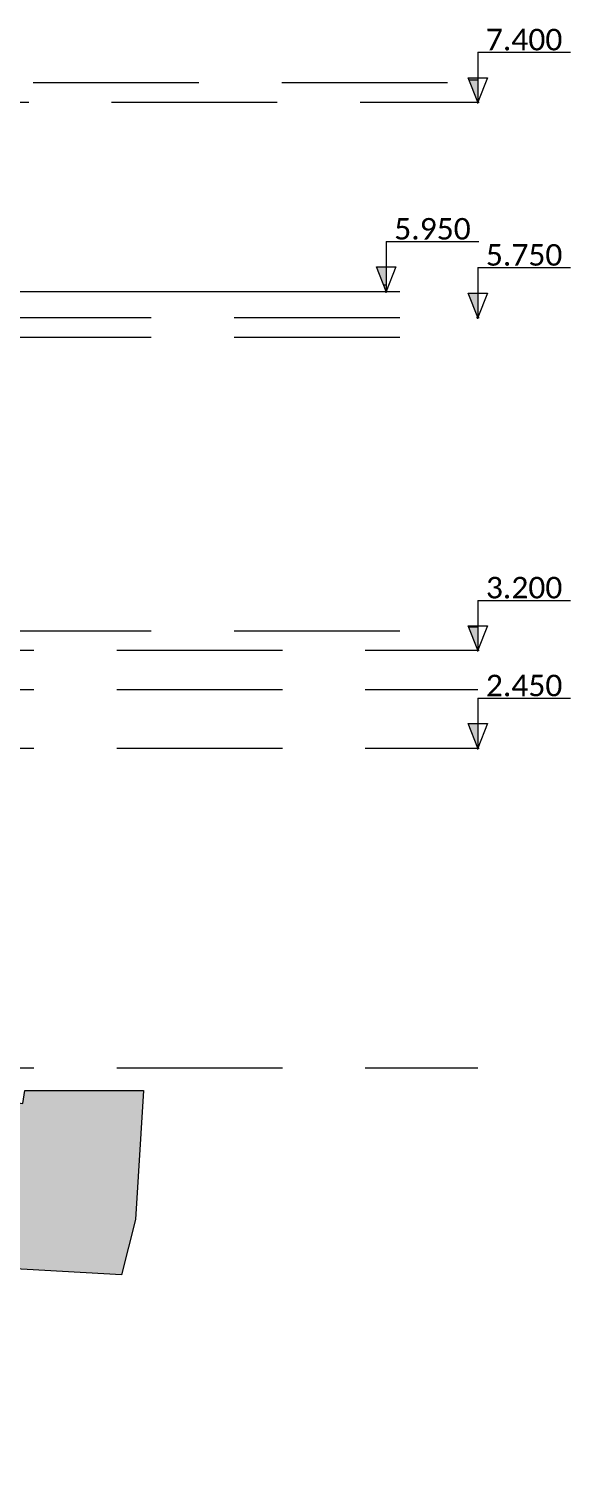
# Model space of a CAD drawing. Header units: metres. Extents: x -197 to 1099, y -24 to 14.
# Drawn here: x 138.25 to 142.4, y -2.99 to 7.96 of the extents above; entities that cross this region are included whole.
import ezdxf
from ezdxf.enums import TextEntityAlignment as Align

# ---------------------------------------------------------------- set-up
doc = ezdxf.new("R2010")
doc.units = ezdxf.units.M
doc.header["$LTSCALE"] = 0.001
doc.header["$PDMODE"] = 34
doc.header["$PDSIZE"] = 0.01
doc.linetypes.add('HIDDENX2', pattern=[19.05, 12.7, -6.35])
doc.layers.get('0').update_dxf_attribs({"lineweight": 13, "true_color": 0x000000})
for name, color, linetype, lineweight, true_color in [('Jach-Anotaciones-CalidaddeLínea 0.09', 7, 'Continuous', 9, 0x000000), ('Jach-Anotaciones-Hatch-Lum80%', 250, 'Continuous', 13, 0x333333), ('JACH-Anotaciones-Textos-Lum75% @ 0.075', 7, 'Continuous', 13, 0x404040), ('JACH-Arq-Lineas-Proyeccion Niveles cortes', 9, 'HIDDENX2', 13, 0x808080)]:
    doc.layers.add(name, color=color, linetype=linetype, lineweight=lineweight, true_color=true_color)
doc.styles.add('02a-Calibri-JACH(1.8mm)', font='calibri.ttf', dxfattribs={"height": 2.2})
pattern_1 = [(0, (169.421, 45.032), (0, 6.985), [5.08, -1.905]), (90, (169.421, 45.032), (-6.985, 4e-16), [5.08, -1.905])]

# ---------------------------------------------------------------- blocks, each defined once
blk = doc.blocks.new('*U677')
at = {"lineweight": 0, "ltscale": 100}
h = blk.add_hatch(dxfattribs=at)
h.set_pattern_fill('ANGLE', color=256)
h.set_pattern_definition(pattern_1)
h.paths.add_polyline_path([(0, 2.5), (0, 0), (1, 2.5)])
h = blk.add_hatch(color=256, dxfattribs=at)
h.dxf.hatch_style = 1
h.paths.add_polyline_path([(0, 2.5), (0, 0), (1, 2.5)])
for points in [[(0, 5.1), (-9.47, 5.1)], [(0, 5.1), (0, 1.25)]]:
    blk.add_lwpolyline(points, dxfattribs=at)
for points in [[(0, 0), (1, 2.5), (-1, 2.5)], [(0, 2.5), (0, 0), (1, 2.5)]]:
    blk.add_lwpolyline(points, close=True, dxfattribs=at)
blk.add_point((0, 0), dxfattribs=at)
at = {"lineweight": 0, "ltscale": 100, "style": '02a-Calibri-JACH(1.8mm)'}
blk.add_attdef('ALT', text='', height=2.2, dxfattribs=at).set_placement((-4.73, 6.4), align=Align.MIDDLE_CENTER)
blk = doc.blocks.new('*U678')
at = {"lineweight": 0, "ltscale": 100}
h = blk.add_hatch(dxfattribs=at)
h.set_pattern_fill('ANGLE', color=256)
h.set_pattern_definition(pattern_1)
h.paths.add_polyline_path([(0, 2.5), (0, 0), (1, 2.5)])
h = blk.add_hatch(color=256, dxfattribs=at)
h.dxf.hatch_style = 1
h.paths.add_polyline_path([(0, 2.5), (0, 0), (1, 2.5)])
for points in [[(0, 5.1), (-9.47, 5.1)], [(0, 5.1), (0, 1.25)]]:
    blk.add_lwpolyline(points, dxfattribs=at)
for points in [[(0, 0), (1, 2.5), (-1, 2.5)], [(0, 2.5), (0, 0), (1, 2.5)]]:
    blk.add_lwpolyline(points, close=True, dxfattribs=at)
blk.add_point((0, 0), dxfattribs=at)
at = {"lineweight": 0, "ltscale": 100, "style": '02a-Calibri-JACH(1.8mm)'}
blk.add_attdef('ALT', text='', height=2.2, dxfattribs=at).set_placement((-4.73, 6.4), align=Align.MIDDLE_CENTER)
blk = doc.blocks.new('*U679')
at = {"lineweight": 0, "ltscale": 100}
h = blk.add_hatch(dxfattribs=at)
h.set_pattern_fill('ANGLE', color=256)
h.set_pattern_definition(pattern_1)
h.paths.add_polyline_path([(0, 2.5), (0, 0), (1, 2.5)])
h = blk.add_hatch(color=256, dxfattribs=at)
h.dxf.hatch_style = 1
h.paths.add_polyline_path([(0, 2.5), (0, 0), (1, 2.5)])
for points in [[(0, 5.1), (-9.47, 5.1)], [(0, 5.1), (0, 1.25)]]:
    blk.add_lwpolyline(points, dxfattribs=at)
for points in [[(0, 0), (1, 2.5), (-1, 2.5)], [(0, 2.5), (0, 0), (1, 2.5)]]:
    blk.add_lwpolyline(points, close=True, dxfattribs=at)
blk.add_point((0, 0), dxfattribs=at)
at = {"lineweight": 0, "ltscale": 100, "style": '02a-Calibri-JACH(1.8mm)'}
blk.add_attdef('ALT', text='', height=2.2, dxfattribs=at).set_placement((-4.73, 6.4), align=Align.MIDDLE_CENTER)
blk = doc.blocks.new('*U661')
at = {"lineweight": 0, "ltscale": 100}
h = blk.add_hatch(dxfattribs=at)
h.set_pattern_fill('ANGLE', color=256)
h.set_pattern_definition(pattern_1)
h.paths.add_polyline_path([(0, 2.5), (0, 0), (1, 2.5)])
h = blk.add_hatch(color=256, dxfattribs=at)
h.dxf.hatch_style = 1
h.paths.add_polyline_path([(0, 2.5), (0, 0), (1, 2.5)])
for points in [[(0, 5.1), (-9.47, 5.1)], [(0, 5.1), (0, 1.25)]]:
    blk.add_lwpolyline(points, dxfattribs=at)
for points in [[(0, 0), (1, 2.5), (-1, 2.5)], [(0, 2.5), (0, 0), (1, 2.5)]]:
    blk.add_lwpolyline(points, close=True, dxfattribs=at)
blk.add_point((0, 0), dxfattribs=at)
at = {"lineweight": 0, "ltscale": 100, "style": '02a-Calibri-JACH(1.8mm)'}
blk.add_attdef('ALT', text='', height=2.2, dxfattribs=at).set_placement((-4.73, 6.4), align=Align.MIDDLE_CENTER)
blk = doc.blocks.new('*U364')
at = {"lineweight": 0, "ltscale": 100}
h = blk.add_hatch(dxfattribs=at)
h.set_pattern_fill('ANGLE', color=256)
h.set_pattern_definition(pattern_1)
h.paths.add_polyline_path([(0, 2.5), (0, 0), (1, 2.5)])
h = blk.add_hatch(color=256, dxfattribs=at)
h.dxf.hatch_style = 1
h.paths.add_polyline_path([(0, 2.5), (0, 0), (1, 2.5)])
for points in [[(0, 5.1), (-9.47, 5.1)], [(0, 5.1), (0, 1.25)]]:
    blk.add_lwpolyline(points, dxfattribs=at)
for points in [[(0, 0), (1, 2.5), (-1, 2.5)], [(0, 2.5), (0, 0), (1, 2.5)]]:
    blk.add_lwpolyline(points, close=True, dxfattribs=at)
blk.add_point((0, 0), dxfattribs=at)
at = {"lineweight": 0, "ltscale": 100, "style": '02a-Calibri-JACH(1.8mm)'}
blk.add_attdef('ALT', text='', height=2.2, dxfattribs=at).set_placement((-4.73, 6.4), align=Align.MIDDLE_CENTER)

msp = doc.modelspace()

# ---------------------------------------------------------------- hatches: boundary and pattern name
at = {"layer": 'Jach-Anotaciones-Hatch-Lum80%', "ltscale": 100}
h = msp.add_hatch(dxfattribs=at)
h.set_pattern_fill('EARTH', color=256, scale=0.03, angle=45, double=1)
h.set_pattern_definition([(45, (-118.89536, 0.1), (0, 0.26940768), [0.1905, -0.1905]), (45, (-118.94587, 0.15051), (0, 0.26940768), [0.1905, -0.1905]), (45, (-118.99639, 0.20103), (0, 0.26940768), [0.1905, -0.1905]), (135, (-118.99639, 0.2347), (-0.26940768, 0), [0.1905, -0.1905]), (135, (-118.94587, 0.28522), (-0.26940768, 0), [0.1905, -0.1905]), (135, (-118.89536, 0.33573), (-0.26940768, 0), [0.1905, -0.1905])])
h.paths.add_polyline_path([(98.50666, 0.1), (98.50666, -0.3), (100.40666, -0.3), (100.40666, -1.7), (109.30666, -1.7), (109.30666, -1.31), (109.80666, -1.31), (109.80666, -1.07), (110.30666, -1.07), (110.30666, -0.83), (110.80962, -0.83), (110.80962, -0.59), (111.30666, -0.59), (111.30666, -0.35), (113.00666, -0.35), (113.00666, -0.3), (114.60666, -0.3), (114.75666, -0.3), (114.75666, -0.1), (125.16665, -0.1), (125.16665, -0.175), (125.46665, -0.175), (130.01665, -0.175), (130.01665, 0.07497), (137.01665, -0.10106), (138.20222, -0.27395), (138.21665, -0.175), (139.12761, -0.175), (139.06551, -1.16151), (138.95686, -1.58676), (136.87458, -1.46914), (135.25401, -0.88102), (133.80955, -1.14373), (132.92232, -1.55089), (130.15196, -1.12563), (129.55444, -1.44231), (128.62193, -1.76804), (127.30013, -1.58708), (126.58491, -0.92658), (125.33968, -1.07018), (124.32569, -1.38686), (122.71418, -0.76255), (121.66398, -0.5454), (120.39461, -0.92816), (119.83519, -1.25114), (118.39569, -1.33257), (117.78746, -0.93411), (117.05747, -0.84928), (116.59345, -1.1264), (115.92005, -1.33565), (114.91596, -1.39942), (114.11768, -1.66535), (113.35575, -2.18756), (112.36345, -2.32202), (111.40493, -2.32559), (110.74428, -2.90331), (109.79919, -2.79327), (108.7807, -2.62821), (108.45489, -2.76576), (107.85848, -2.77493), (106.45992, -2.87578), (104.24859, -2.72905), (102.62451, -2.49063), (101.78952, -2.47229), (101.01877, -2.98582), (100.69362, -2.82101), (99.06179, -2.55508), (98.8324, -2.27081), (98.16258, -1.57388), (96.6853, -1.36297), (95.96042, -1.37214), (93.86456, -1.76681), (91.96521, -1.39084), (91.01094, -1.05154), (90.24937, -1.30831), (90.21447, -0.74893), (90.6069, 0.1)])

# ---------------------------------------------------------------- linework, layer by layer
at = {"layer": 'Jach-Anotaciones-CalidaddeLínea 0.09'}
msp.add_lwpolyline([(130.01665, 0.07497), (137.01665, -0.10106), (138.20222, -0.27395), (138.21665, -0.175), (139.12761, -0.175), (139.06551, -1.16151), (138.95686, -1.58676), (136.87458, -1.46914), (135.25401, -0.88102), (133.80955, -1.14373), (132.92232, -1.55089), (130.15196, -1.12563), (129.55444, -1.44231)], dxfattribs=at)
at = {"layer": 'JACH-Arq-Lineas-Proyeccion Niveles cortes', "ltscale": 100}
for points in [[(132.56665, 7.55), (141.6895, 7.55)], [(133.16665, 7.4), (141.6895, 7.4)], [(137.91665, 5.95), (141.6895, 5.95)], [(138.583, 5.95), (140.38579, 5.95)], [(137.91665, 5.75), (141.6895, 5.75)], [(137.91665, 5.6), (141.6895, 5.6)], [(137.91665, 3.35), (141.6895, 3.35)], [(137.01665, 3.2), (141.6895, 3.2)], [(137.01665, 2.9), (141.6895, 2.9)], [(137.01665, 2.45), (141.6895, 2.45)], [(137.01665, 0), (141.6895, 0)]]:
    msp.add_lwpolyline(points, dxfattribs=at)

# ---------------------------------------------------------------- block references
at = {"layer": 'JACH-Anotaciones-Textos-Lum75% @ 0.075', "ltscale": 100}
ref = msp.add_blockref('*U661', (141.6895, 7.4), dxfattribs=dict(at, xscale=-0.075, yscale=0.075, zscale=0.075))
ref.add_attrib('ALT', '7.400', dxfattribs={"layer": '0', "lineweight": 0, "ltscale": 100, "height": 0.165, "style": '02a-Calibri-JACH(1.8mm)'}).set_placement((142.04446, 7.88006), align=Align.MIDDLE_CENTER)
ref = msp.add_blockref('*U364', (140.98692, 5.95), dxfattribs=dict(at, xscale=-0.075, yscale=0.075, zscale=0.075))
ref.add_attrib('ALT', '5.950', dxfattribs={"layer": '0', "lineweight": 0, "ltscale": 100, "height": 0.165, "style": '02a-Calibri-JACH(1.8mm)'}).set_placement((141.34188, 6.43006), align=Align.MIDDLE_CENTER)
ref = msp.add_blockref('*U678', (141.6895, 5.75), dxfattribs=dict(at, xscale=-0.075, yscale=0.075, zscale=0.075))
ref.add_attrib('ALT', '5.750', dxfattribs={"layer": '0', "lineweight": 0, "ltscale": 100, "height": 0.165, "style": '02a-Calibri-JACH(1.8mm)'}).set_placement((142.04446, 6.23006), align=Align.MIDDLE_CENTER)
ref = msp.add_blockref('*U679', (141.6895, 3.2), dxfattribs=dict(at, xscale=-0.075, yscale=0.075, zscale=0.075))
ref.add_attrib('ALT', '3.200', dxfattribs={"layer": '0', "lineweight": 0, "ltscale": 100, "height": 0.165, "style": '02a-Calibri-JACH(1.8mm)'}).set_placement((142.04446, 3.68006), align=Align.MIDDLE_CENTER)
ref = msp.add_blockref('*U677', (141.6895, 2.45), dxfattribs=dict(at, xscale=-0.075, yscale=0.075, zscale=0.075))
ref.add_attrib('ALT', '2.450', dxfattribs={"layer": '0', "lineweight": 0, "ltscale": 100, "height": 0.165, "style": '02a-Calibri-JACH(1.8mm)'}).set_placement((142.04446, 2.93006), align=Align.MIDDLE_CENTER)

doc.saveas('drawing.dxf')
